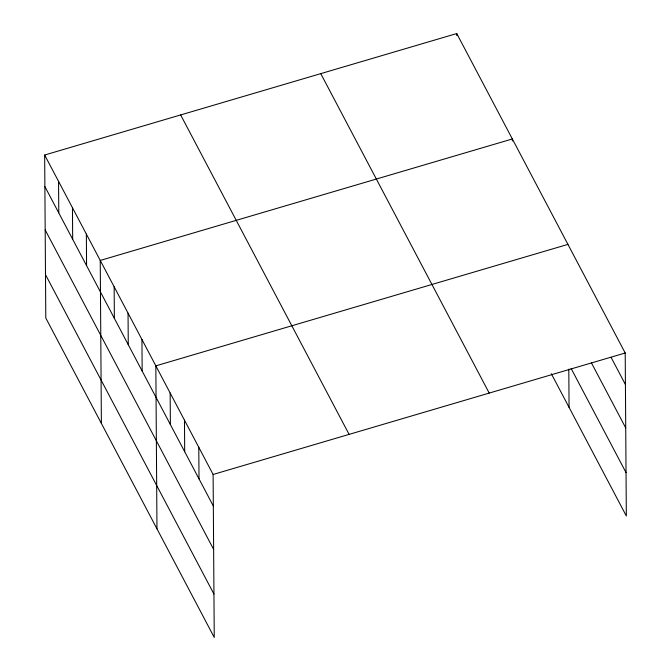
<?xml version="1.0" encoding="UTF-8"?>
<svg xmlns="http://www.w3.org/2000/svg" width="671" height="671" viewBox="0 0 671 671"><rect width="100%" height="100%" fill="white"/><g stroke="black" fill="none" stroke-linecap="round" stroke-linejoin="round"><path stroke-width="1.01" d="M44.663 155.026L213.11 474.472L214.25 637.45L45.796 318.004L44.663 155.026L456.75 33.55L625.204 352.996L626.337 515.974L551.336 373.739M567.926 244.387L155.84 365.863L156.972 528.84M213.11 474.472L625.204 352.996M611.105 357.383L625.422 384.542M591.361 362.743L625.724 427.913M571.147 368.513L626.035 472.602M320.763 73.634L489.209 393.08M180.65 114.942L349.096 434.38M44.882 186.572L213.328 506.018M45.183 229.943L213.63 549.39M45.494 274.632L213.94 594.078M568.798 369.151L569.067 407.364M512.359 141.002L512.342 138.964L100.247 260.44L101.388 423.418M456.75 33.55L456.766 35.588M198.792 447.322L199.01 478.859M184.475 420.163L184.693 451.709M170.157 393.013L170.375 424.558M141.942 339.509L142.16 371.046M128.044 313.147L128.262 344.693M114.145 286.794L114.364 318.339M86.349 234.087L86.576 265.632M72.451 207.733L72.678 239.279M58.562 181.38L58.78 212.925"/></g></svg>
